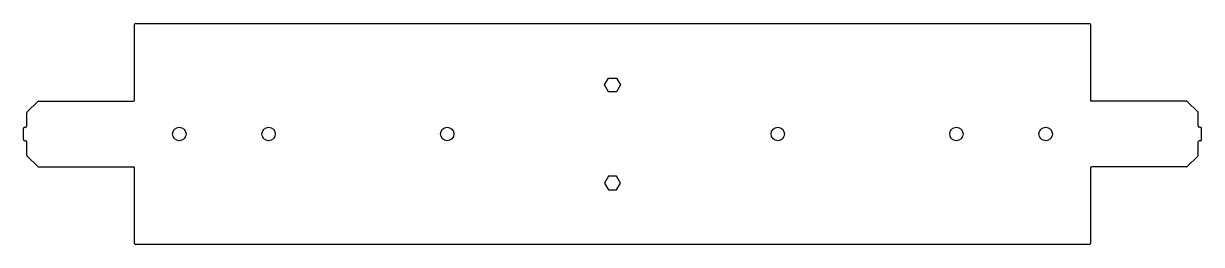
# Model space of a CAD drawing. Header units: millimetres. Extents: x 0 to 528, y 0 to 99.
import ezdxf

# ---------------------------------------------------------------- set-up
doc = ezdxf.new("R2010")
doc.units = ezdxf.units.MM

msp = doc.modelspace()

# ---------------------------------------------------------------- linework, layer by layer
at = {"color": 7, "linetype": 'Continuous', "lineweight": 25}
for p, q in [((49.75, 64.75), (49.75, 98.5)), ((50.25, 99), (477.25, 99)), ((477.75, 98.5), (477.75, 64.75)), ((260.23, 71.5), (261.99, 74.55)), ((261.99, 74.55), (265.51, 74.55)), ((265.51, 74.55), (267.27, 71.5)), ((261.99, 68.45), (260.23, 71.5)), ((267.27, 71.5), (265.51, 68.45)), ((6.35, 64.1), (1.65, 59.4)), ((6.71, 64.25), (49.25, 64.25)), ((265.51, 68.45), (261.99, 68.45)), ((520.79, 64.25), (478.25, 64.25)), ((525.85, 59.4), (521.15, 64.1)), ((1.5, 53), (1.5, 59.04)), ((526, 53), (526, 59.04)), ((0, 47), (0, 52)), ((0.5, 52.5), (1, 52.5)), ((527, 52.5), (526.5, 52.5)), ((527.5, 47), (527.5, 52)), ((0.5, 46.5), (1, 46.5)), ((1.5, 39.96), (1.5, 46)), ((526, 39.96), (526, 46)), ((527, 46.5), (526.5, 46.5)), ((1.65, 39.6), (6.35, 34.9)), ((521.15, 34.9), (525.85, 39.6)), ((6.71, 34.75), (49.25, 34.75)), ((49.75, 0.5), (49.75, 34.25)), ((477.75, 34.25), (477.75, 0.5)), ((520.79, 34.75), (478.25, 34.75)), ((261.99, 30.55), (260.23, 27.5)), ((260.23, 27.5), (261.99, 24.45)), ((265.51, 30.55), (261.99, 30.55)), ((267.27, 27.5), (265.51, 30.55)), ((265.51, 24.45), (267.27, 27.5)), ((261.99, 24.45), (265.51, 24.45)), ((477.25, 0), (50.25, 0))]:
    msp.add_line(p, q, dxfattribs=at)
for centre in [(69.75, 49.5), (109.75, 49.5), (189.75, 49.5), (337.75, 49.5), (417.75, 49.5), (457.75, 49.5)]:
    msp.add_circle(centre, 3, dxfattribs=at)
for centre, start, end in [((50.25, 98.5), 90, 180), ((477.25, 98.5), 0, 90), ((6.71, 63.75), 90, 135), ((49.25, 64.75), 270, 330), ((478.25, 64.75), 210, 270), ((520.79, 63.75), 45, 90), ((2, 59.04), 135, 180), ((525.5, 59.04), 0, 45), ((1, 53), 270, 0), ((526.5, 53), 180, 270), ((0.5, 52), 90, 180), ((527, 52), 0, 90), ((0.5, 47), 180, 270), ((1, 46), 0, 90), ((526.5, 46), 90, 180), ((527, 47), 270, 0), ((2, 39.96), 180, 225), ((525.5, 39.96), 315, 0), ((6.71, 35.25), 225, 270), ((49.25, 34.25), 30, 90), ((478.25, 34.25), 90, 150), ((520.79, 35.25), 270, 315), ((50.25, 0.5), 180, 270), ((477.25, 0.5), 270, 0)]:
    msp.add_arc(centre, 0.5, start, end, dxfattribs=at)
for points, knots in [([(49.68, 64.5), (49.69, 64.52), (49.71, 64.56), (49.73, 64.62), (49.75, 64.69), (49.75, 64.73), (49.75, 64.75)], [0, 0, 0, 0, 0.25527, 0.504761, 0.751847, 1, 1, 1, 1]), ([(477.75, 64.75), (477.75, 64.73), (477.75, 64.68), (477.77, 64.62), (477.79, 64.56), (477.81, 64.52), (477.82, 64.5)], [0, 0, 0, 0, 0.256988, 0.507056, 0.75356, 1, 1, 1, 1]), ([(49.75, 34.25), (49.75, 34.27), (49.75, 34.32), (49.73, 34.38), (49.71, 34.44), (49.69, 34.48), (49.68, 34.5)], [0, 0, 0, 0, 0.256988, 0.507056, 0.75356, 1, 1, 1, 1]), ([(477.82, 34.5), (477.81, 34.48), (477.79, 34.44), (477.77, 34.38), (477.75, 34.31), (477.75, 34.27), (477.75, 34.25)], [0, 0, 0, 0, 0.25527, 0.504761, 0.751847, 1, 1, 1, 1])]:
    msp.add_open_spline(points, degree=3, knots=knots, dxfattribs=at)

doc.saveas('drawing.dxf')
